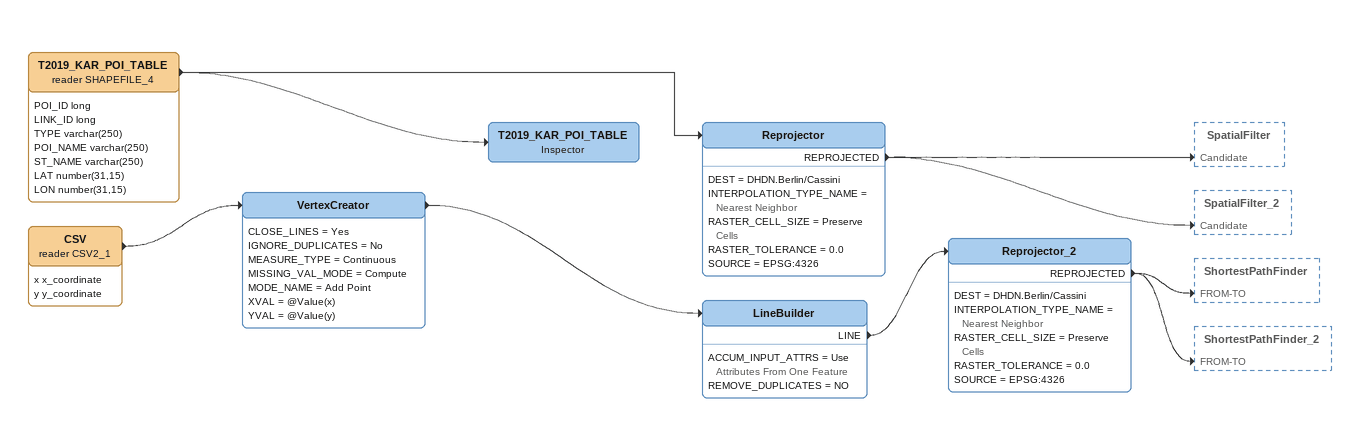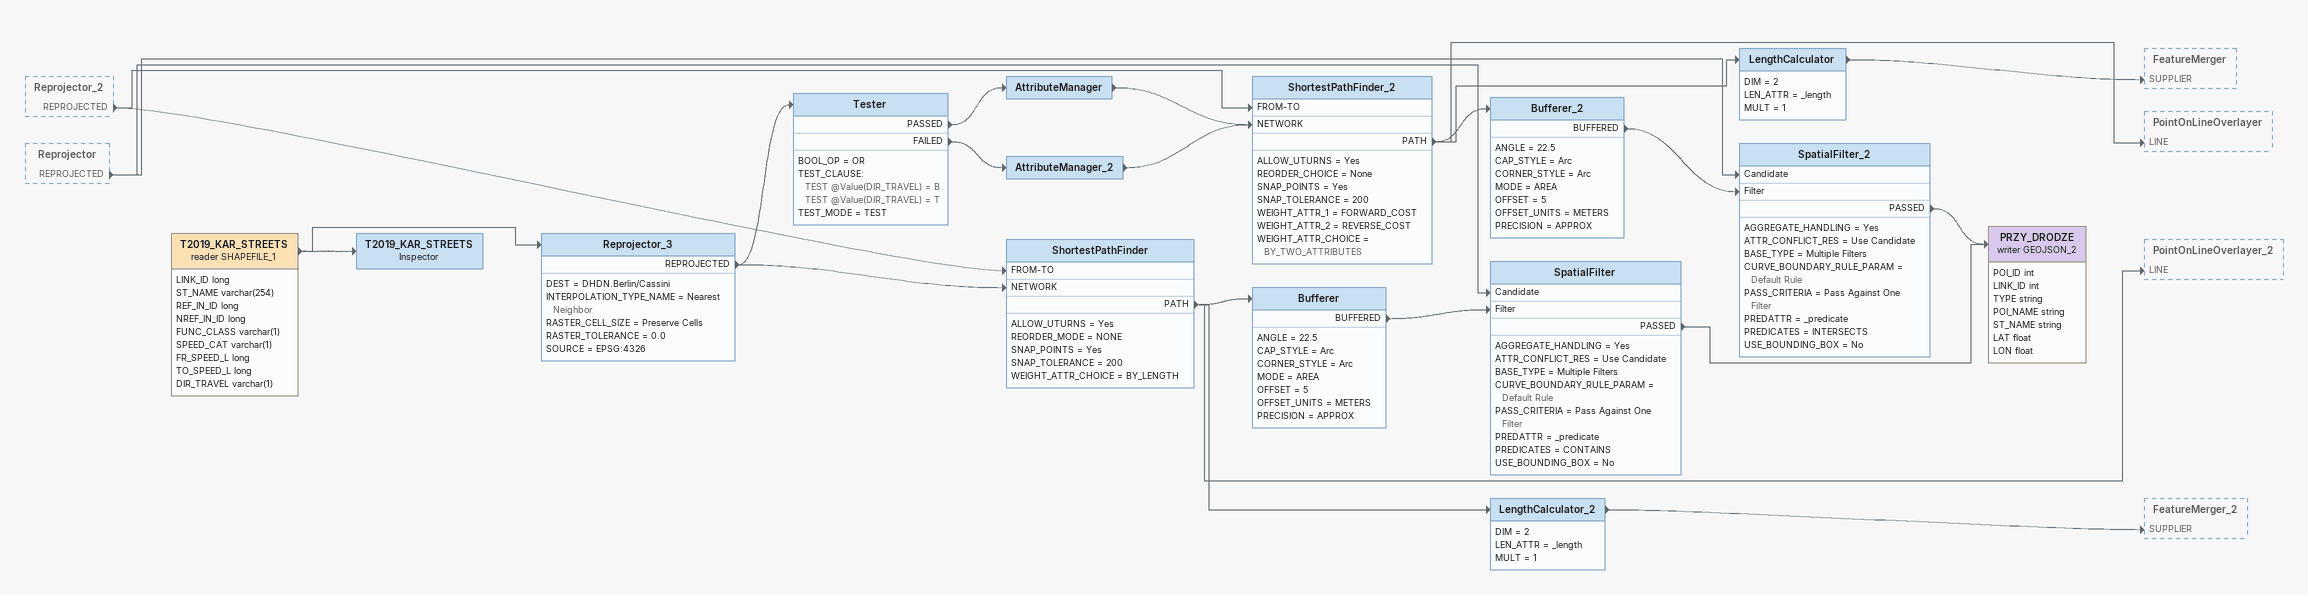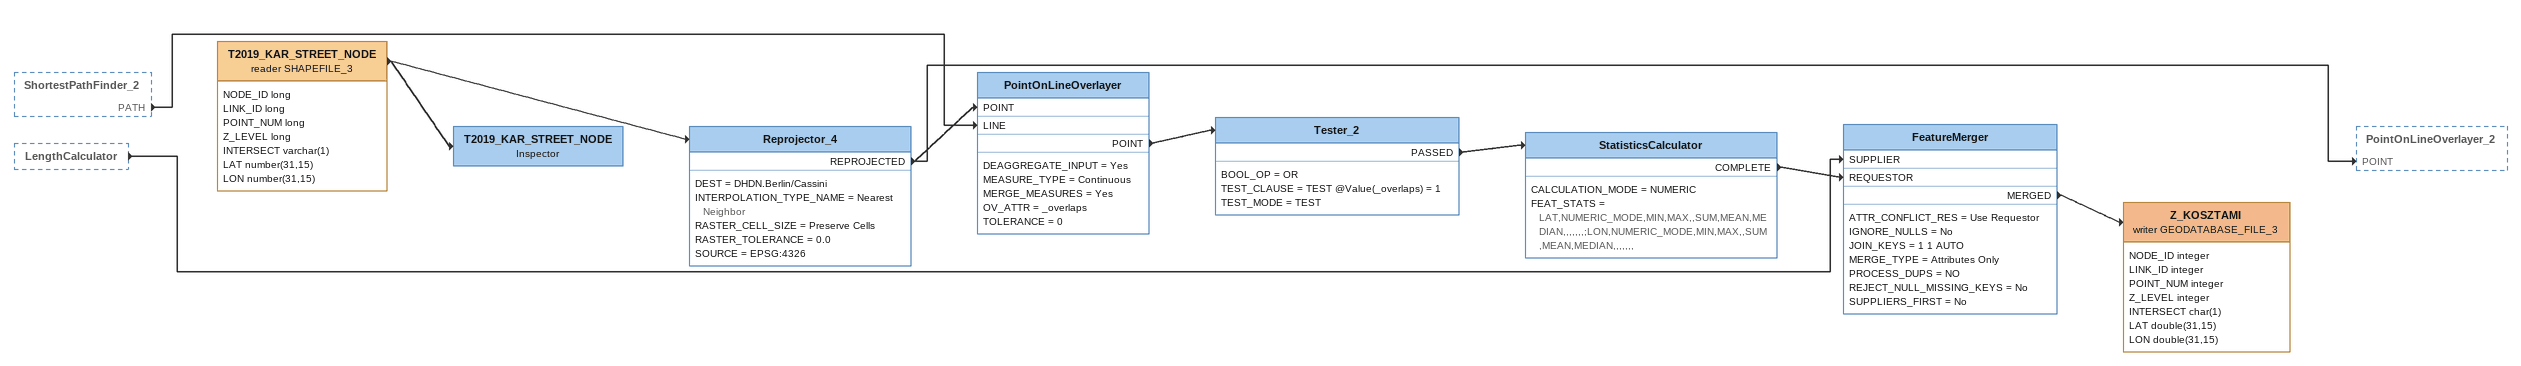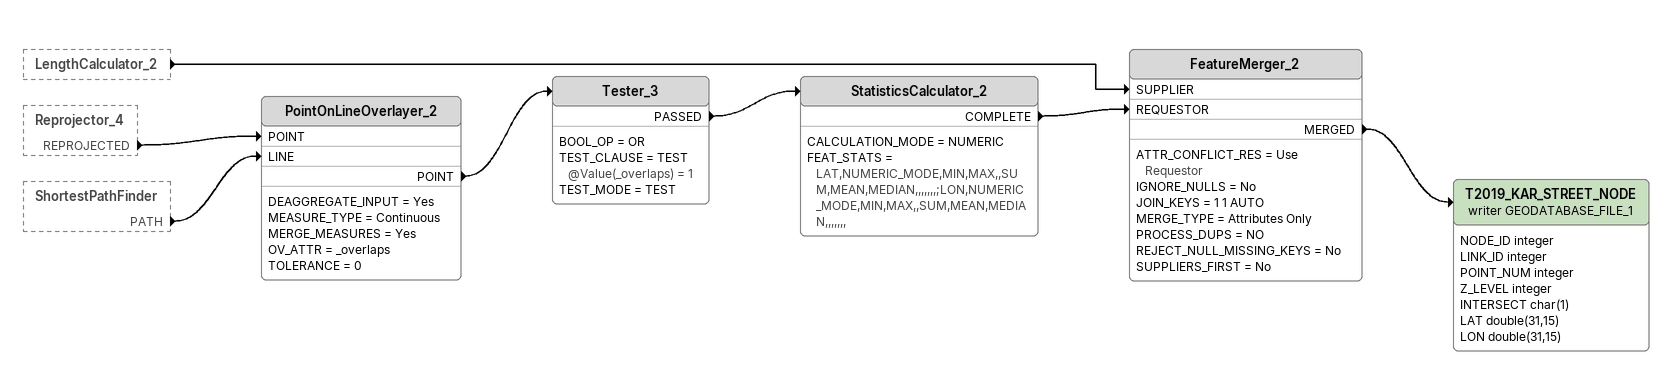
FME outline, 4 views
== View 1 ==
T2019_KAR_POI_TABLE (reader SHAPEFILE_4)
    attributes: POI_ID long, LINK_ID long, TYPE varchar(250), POI_NAME varchar(250), ST_NAME varchar(250), LAT number(31,15), LON number(31,15)
    -> T2019_KAR_POI_TABLE
    -> Reprojector
T2019_KAR_POI_TABLE: Inspector
Reprojector
    DEST = DHDN.Berlin/Cassini
    INTERPOLATION_TYPE_NAME = Nearest Neighbor
    RASTER_CELL_SIZE = Preserve Cells
    RASTER_TOLERANCE = 0.0
    SOURCE = EPSG:4326
    REPROJECTED -> SpatialFilter [Candidate]
    REPROJECTED -> SpatialFilter_2 [Candidate]
CSV (reader CSV2_1)
    attributes: x x_coordinate, y y_coordinate
    -> VertexCreator
VertexCreator
    CLOSE_LINES = Yes
    IGNORE_DUPLICATES = No
    MEASURE_TYPE = Continuous
    MISSING_VAL_MODE = Compute
    MODE_NAME = Add Point
    XVAL = @Value(x)
    YVAL = @Value(y)
    -> LineBuilder
LineBuilder
    ACCUM_INPUT_ATTRS = Use Attributes From One Feature
    REMOVE_DUPLICATES = NO
    LINE -> Reprojector_2
Reprojector_2
    DEST = DHDN.Berlin/Cassini
    INTERPOLATION_TYPE_NAME = Nearest Neighbor
    RASTER_CELL_SIZE = Preserve Cells
    RASTER_TOLERANCE = 0.0
    SOURCE = EPSG:4326
    REPROJECTED -> ShortestPathFinder [FROM-TO]
    REPROJECTED -> ShortestPathFinder_2 [FROM-TO]

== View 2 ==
Reprojector_2 [outside]
    REPROJECTED -> ShortestPathFinder [FROM-TO]
    REPROJECTED -> ShortestPathFinder_2 [FROM-TO]
Reprojector [outside]
    REPROJECTED -> SpatialFilter [Candidate]
    REPROJECTED -> SpatialFilter_2 [Candidate]
T2019_KAR_STREETS (reader SHAPEFILE_1)
    attributes: LINK_ID long, ST_NAME varchar(254), REF_IN_ID long, NREF_IN_ID long, FUNC_CLASS varchar(1), SPEED_CAT varchar(1), FR_SPEED_L long, TO_SPEED_L long, DIR_TRAVEL varchar(1)
    -> T2019_KAR_STREETS
    -> Reprojector_3
Reprojector_3
    DEST = DHDN.Berlin/Cassini
    INTERPOLATION_TYPE_NAME = Nearest Neighbor
    RASTER_CELL_SIZE = Preserve Cells
    RASTER_TOLERANCE = 0.0
    SOURCE = EPSG:4326
    REPROJECTED -> ShortestPathFinder [NETWORK]
    REPROJECTED -> Tester
Tester
    BOOL_OP = OR
    TEST_CLAUSE:
      TEST @Value(DIR_TRAVEL) = B
      TEST @Value(DIR_TRAVEL) = T
    TEST_MODE = TEST
    PASSED -> AttributeManager
    FAILED -> AttributeManager_2
AttributeManager
    -> ShortestPathFinder_2 [NETWORK]
AttributeManager_2
    -> ShortestPathFinder_2 [NETWORK]
ShortestPathFinder_2
    ALLOW_UTURNS = Yes
    REORDER_CHOICE = None
    SNAP_POINTS = Yes
    SNAP_TOLERANCE = 200
    WEIGHT_ATTR_1 = FORWARD_COST
    WEIGHT_ATTR_2 = REVERSE_COST
    WEIGHT_ATTR_CHOICE = BY_TWO_ATTRIBUTES
    PATH -> Bufferer_2
    PATH -> PointOnLineOverlayer [LINE]
    PATH -> LengthCalculator
LengthCalculator
    DIM = 2
    LEN_ATTR = _length
    MULT = 1
    -> FeatureMerger [SUPPLIER]
Bufferer_2
    ANGLE = 22.5
    CAP_STYLE = Arc
    CORNER_STYLE = Arc
    MODE = AREA
    OFFSET = 5
    OFFSET_UNITS = METERS
    PRECISION = APPROX
    BUFFERED -> SpatialFilter_2 [Filter]
SpatialFilter_2
    AGGREGATE_HANDLING = Yes
    ATTR_CONFLICT_RES = Use Candidate
    BASE_TYPE = Multiple Filters
    CURVE_BOUNDARY_RULE_PARAM = Default Rule
    PASS_CRITERIA = Pass Against One Filter
    PREDATTR = _predicate
    PREDICATES = INTERSECTS
    USE_BOUNDING_BOX = No
    PASSED -> PRZY_DRODZE (writer GEOJSON_2)
ShortestPathFinder
    ALLOW_UTURNS = Yes
    REORDER_MODE = NONE
    SNAP_POINTS = Yes
    SNAP_TOLERANCE = 200
    WEIGHT_ATTR_CHOICE = BY_LENGTH
    PATH -> Bufferer
    PATH -> PointOnLineOverlayer_2 [LINE]
    PATH -> LengthCalculator_2
Bufferer
    ANGLE = 22.5
    CAP_STYLE = Arc
    CORNER_STYLE = Arc
    MODE = AREA
    OFFSET = 5
    OFFSET_UNITS = METERS
    PRECISION = APPROX
    BUFFERED -> SpatialFilter [Filter]
SpatialFilter
    AGGREGATE_HANDLING = Yes
    ATTR_CONFLICT_RES = Use Candidate
    BASE_TYPE = Multiple Filters
    CURVE_BOUNDARY_RULE_PARAM = Default Rule
    PASS_CRITERIA = Pass Against One Filter
    PREDATTR = _predicate
    PREDICATES = CONTAINS
    USE_BOUNDING_BOX = No
    PASSED -> PRZY_DRODZE (writer GEOJSON_2)
PRZY_DRODZE (writer GEOJSON_2)
    attributes: POI_ID int, LINK_ID int, TYPE string, POI_NAME string, ST_NAME string, LAT float, LON float
LengthCalculator_2
    DIM = 2
    LEN_ATTR = _length
    MULT = 1
    -> FeatureMerger_2 [SUPPLIER]
T2019_KAR_STREETS: Inspector

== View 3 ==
ShortestPathFinder_2 [outside]
    PATH -> PointOnLineOverlayer [LINE]
LengthCalculator [outside]
    -> FeatureMerger [SUPPLIER]
T2019_KAR_STREET_NODE (reader SHAPEFILE_3)
    attributes: NODE_ID long, LINK_ID long, POINT_NUM long, Z_LEVEL long, INTERSECT varchar(1), LAT number(31,15), LON number(31,15)
    -> T2019_KAR_STREET_NODE
    -> Reprojector_4
T2019_KAR_STREET_NODE: Inspector
Reprojector_4
    DEST = DHDN.Berlin/Cassini
    INTERPOLATION_TYPE_NAME = Nearest Neighbor
    RASTER_CELL_SIZE = Preserve Cells
    RASTER_TOLERANCE = 0.0
    SOURCE = EPSG:4326
    REPROJECTED -> PointOnLineOverlayer [POINT]
    REPROJECTED -> PointOnLineOverlayer_2 [POINT]
PointOnLineOverlayer
    DEAGGREGATE_INPUT = Yes
    MEASURE_TYPE = Continuous
    MERGE_MEASURES = Yes
    OV_ATTR = _overlaps
    TOLERANCE = 0
    POINT -> Tester_2
Tester_2
    BOOL_OP = OR
    TEST_CLAUSE = TEST @Value(_overlaps) = 1
    TEST_MODE = TEST
    PASSED -> StatisticsCalculator
StatisticsCalculator
    CALCULATION_MODE = NUMERIC
    FEAT_STATS = LAT,NUMERIC_MODE,MIN,MAX,,SUM,MEAN,MEDIAN,,,,,,,;LON,NUMERIC_MODE,MIN,MAX,,SUM,MEAN,MEDIAN,,,,,,,
    COMPLETE -> FeatureMerger [REQUESTOR]
FeatureMerger
    ATTR_CONFLICT_RES = Use Requestor
    IGNORE_NULLS = No
    JOIN_KEYS = 1 1 AUTO
    MERGE_TYPE = Attributes Only
    PROCESS_DUPS = NO
    REJECT_NULL_MISSING_KEYS = No
    SUPPLIERS_FIRST = No
    MERGED -> Z_KOSZTAMI (writer GEODATABASE_FILE_3)
Z_KOSZTAMI (writer GEODATABASE_FILE_3)
    attributes: NODE_ID integer, LINK_ID integer, POINT_NUM integer, Z_LEVEL integer, INTERSECT char(1), LAT double(31,15), LON double(31,15)

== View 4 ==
LengthCalculator_2 [outside]
    -> FeatureMerger_2 [SUPPLIER]
Reprojector_4 [outside]
    REPROJECTED -> PointOnLineOverlayer_2 [POINT]
ShortestPathFinder [outside]
    PATH -> PointOnLineOverlayer_2 [LINE]
PointOnLineOverlayer_2
    DEAGGREGATE_INPUT = Yes
    MEASURE_TYPE = Continuous
    MERGE_MEASURES = Yes
    OV_ATTR = _overlaps
    TOLERANCE = 0
    POINT -> Tester_3
Tester_3
    BOOL_OP = OR
    TEST_CLAUSE = TEST @Value(_overlaps) = 1
    TEST_MODE = TEST
    PASSED -> StatisticsCalculator_2
StatisticsCalculator_2
    CALCULATION_MODE = NUMERIC
    FEAT_STATS = LAT,NUMERIC_MODE,MIN,MAX,,SUM,MEAN,MEDIAN,,,,,,,;LON,NUMERIC_MODE,MIN,MAX,,SUM,MEAN,MEDIAN,,,,,,,
    COMPLETE -> FeatureMerger_2 [REQUESTOR]
FeatureMerger_2
    ATTR_CONFLICT_RES = Use Requestor
    IGNORE_NULLS = No
    JOIN_KEYS = 1 1 AUTO
    MERGE_TYPE = Attributes Only
    PROCESS_DUPS = NO
    REJECT_NULL_MISSING_KEYS = No
    SUPPLIERS_FIRST = No
    MERGED -> T2019_KAR_STREET_NODE (writer GEODATABASE_FILE_1)
T2019_KAR_STREET_NODE (writer GEODATABASE_FILE_1)
    attributes: NODE_ID integer, LINK_ID integer, POINT_NUM integer, Z_LEVEL integer, INTERSECT char(1), LAT double(31,15), LON double(31,15)
